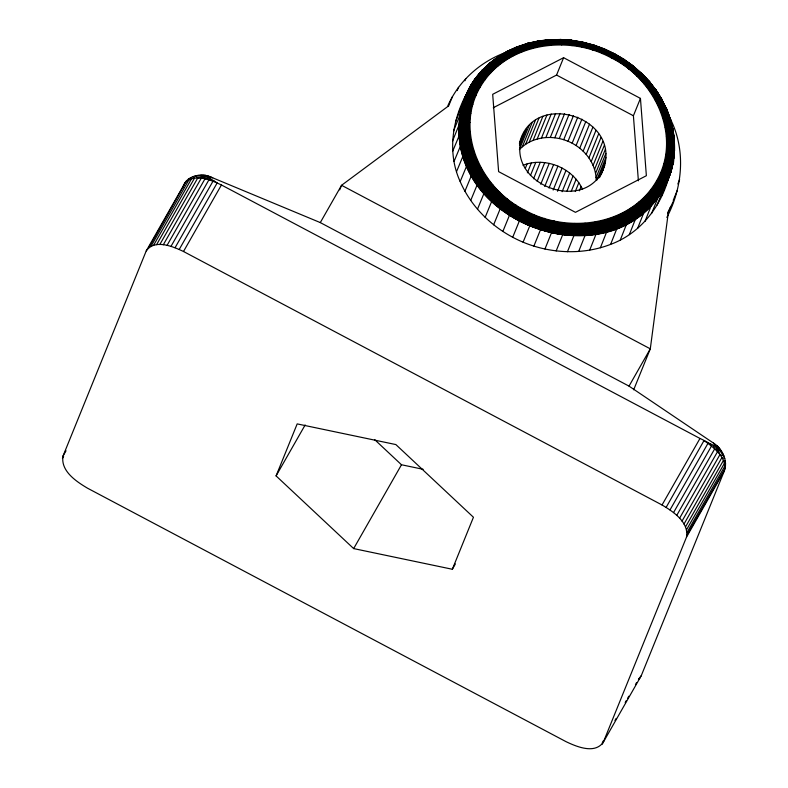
<?xml version="1.0" encoding="UTF-8"?>
<svg xmlns="http://www.w3.org/2000/svg" width="788" height="788" viewBox="0 0 788 788"><rect width="100%" height="100%" fill="white"/><g stroke="black" fill="none" stroke-linecap="round" stroke-linejoin="round"><path stroke-width="1.18" d="M614.246 54.717L614.522 53.722L611.665 58.095C568.828 34.101 505.699 42.542 480.02 87.419C454.243 131.626 481.448 189.179 524.887 210.238C567.734 234.233 630.863 225.792 656.532 180.915C682.319 136.708 655.104 79.155 611.665 58.095M671.573 165.588C677.119 159.934 670.588 155.886 665.624 155.118M662.905 118.003L667.278 117.757L669.977 118.614L672.922 130.552C673.257 126.898 667.653 127.223 665.18 127.272M717.819 446.372C713.179 446.481 705.299 440.62 699.98 438.453L221.438 184.973C210.839 179.959 195.503 173.439 185.318 182.412L146.223 250.929L63.02 456.045C60.44 471.027 76.298 481.517 87.488 488.176L566.03 741.656C576.708 746.748 594.812 754.362 603.303 742.227L686.506 537.111L724.458 470.584C728.014 460.428 722.192 448.668 713.485 443.092L629.021 386.12L320.292 222.59L212.691 177.822C202.408 172.365 185.85 175.034 182.777 187.82M686.506 537.111C689.086 522.129 673.238 511.639 662.038 504.98L183.496 251.5C172.818 246.417 154.714 238.794 146.223 250.929M664.816 186.687L671.218 170.907C671.632 166.967 666.609 165.214 663.624 164.081M641.915 74.377C641.777 71.718 637.807 75.609 636.822 76.269M670.411 120.397L669.977 118.614M475.972 95.624C472.839 94.54 467.924 92.698 465.481 95.86C451.859 122.16 447.564 154.034 460.182 181.575C472.081 209.096 495.622 230.648 523.084 242.192C550.654 253.628 582.578 255.204 610.601 244.379C638.95 233.987 659.379 208.879 667.879 180.363C668.332 176.384 663.585 174.187 660.59 172.71M624.204 60.272L624.283 59.484L620.658 63.395M659.576 108.911C661.703 108.537 666.126 106.991 666.914 109.916L661.506 99.121L655.803 90.009L649.982 91.664M572.019 45.655C571.852 44.502 572.669 39.824 570.995 40.621M592.369 50.038L593.561 44.965L604.238 48.886L614.541 53.751M564.533 222.679L562.908 234.174L556.18 250.929M655.803 90.009L662.127 100.5C661.881 97.387 657.044 99.564 655.261 100.106M651.538 213.578L657.931 197.798C658.492 193.74 654.404 190.765 651.518 188.608M629.07 69.482L632.075 66.665L633.532 66.241L623.899 59.622M470.938 113.216L464.339 112.861L460.084 114.871C442.826 226.944 620.028 286.349 667.968 180.088M522.572 135.566C503.384 184.559 588.281 216.168 604.632 165.5C617.713 114.95 532.127 90.659 519.469 143.229M666.55 145.938L671.573 147.238L674.301 149.385C672.351 219.389 587.927 251.628 530.363 224.265C470.387 202.654 434.375 119.806 483.133 69.571L486.531 69.984L490.973 72.624M674.301 149.385L674.42 149.651C672.469 219.803 587.868 252.111 530.186 224.688C470.091 203.028 434.001 120.012 482.867 69.669L483.133 69.571M673.405 161.087L674.42 149.651M666.855 217.429C683.373 186.047 686.171 147.031 668.519 115.501M643.816 83.686C645.185 83.045 648.879 79.874 649.647 82.277L641.235 73.412L632.922 66.133M673.454 201.157L668.49 211.214L650.297 348.838L633.68 389.794M582.273 47.369L582.539 42.079L593.581 44.995L614.492 54.067M666.412 136.619L671.415 137.427L674.144 139.24L674.42 151.01L674.508 149.927M674.144 139.24L674.262 140.796L672.804 129.074M554.289 220.965L551.689 232.302L544.941 249.047M453.553 130.916L459.956 115.137L462.28 105.05L465.777 95.358M472.928 104.252L466.466 103.336L462.448 104.814C434.533 211.223 592.911 283.286 658.078 197.217M673.494 159.964C665.062 219.803 593.679 248.703 540.637 229.387C485.723 214.159 442.314 151.03 465.984 95.141M671.218 170.907L673.533 160.525M544.183 218.296L540.637 229.387L533.87 246.122M455.75 121.096C462.221 106.429 466.013 90.374 476.139 77.559L479.813 77.342L485.044 79.726M661.477 196.143L664.442 187.731M671.307 169.755C655.035 227.978 581.386 248.89 530.029 225.082C477.026 205.402 440.315 138.215 470.653 85.971L474.494 85.488L480.02 87.419M667.879 180.363L671.346 170.346M604.13 49.171L602.209 53.623M339.707 189.849L341.559 185.298L447.417 106.784C458.557 80.504 481.842 60.233 508.812 51.397M276.086 475.903L297.184 423.895L395.862 444.57L473.44 517.253L452.342 569.261L353.664 548.586L276.086 475.903L305.143 424.968M448.411 106.498L452.381 96.737M457.198 90.571L458.517 87.31M464.9 80.79L465.787 78.623M464.89 99.258L466.26 95.88M467.176 93.624L470.653 85.971M474.514 80.672L476.139 77.559M452.539 140.993L458.941 125.213C461.344 121.854 466.319 122.179 470.003 122.396M452.696 151.207L459.611 134.63L464.043 132.394L470.15 131.714M454.036 161.451L460.95 144.864L465.334 142.283L471.372 141.062M456.548 171.607L463.452 155L467.757 152.104L473.657 150.331M460.182 181.575L467.087 164.948L471.273 161.727L476.976 159.422M464.92 191.238L471.815 174.591L475.844 171.055L481.301 168.228M470.702 200.487L477.587 183.831L481.429 179.999L486.57 176.67M477.469 209.234L484.334 192.558L487.959 188.44L492.746 184.648M485.142 217.37L491.998 200.684L499.74 192.065M519.469 143.721L521.242 139.348M519.469 144.007L524.345 131.98M519.489 145.445L520.375 143.258M519.883 145.022L526.542 128.611M519.814 148.479L529.132 125.509M519.371 149.572L522.336 146.765L532.097 122.701M522.336 146.765L525.635 144.283L535.397 120.219M493.633 224.807L500.469 208.111L507.492 198.852M525.635 144.283L529.24 142.145L539.002 118.092M493.288 107.729L556.564 75.057L563.607 57.701L640.447 98.401L646.367 175.714L575.457 212.336L498.617 171.636L492.687 94.314L563.607 57.701M529.24 142.145L533.112 140.392L542.873 116.328M525.33 168.277L527.113 163.884C548.458 157.974 573.319 169.056 582.549 189.327M533.112 140.392L537.189 139.033L546.951 114.969M502.852 231.475L509.678 214.76L515.904 204.939M527.369 172.818L531.378 162.939M537.189 139.033L541.455 138.087L551.216 114.024M530.423 175.576L535.761 162.407M541.455 138.087L545.848 137.555L555.599 113.502M533.555 178.768L540.233 162.308M545.848 137.555L550.31 137.457L560.071 113.393M512.712 237.286L519.519 220.561L524.887 210.238M537.17 181.289L544.735 162.633M550.31 137.457L554.811 137.782L564.572 113.718M540.755 184.234L549.216 163.382M554.811 137.782L559.293 138.53L569.054 114.467M544.725 186.5L553.629 164.544M559.293 138.53L563.715 139.693L573.477 115.639M523.084 242.192L534.353 214.71M549.029 188.066L557.934 166.12M596.122 179.595C595.945 162.535 583.366 147.573 568.01 141.269L577.771 117.205M553.166 190.026L562.071 168.071M572.147 143.219L581.908 119.155M557.54 191.248L566.001 170.395M576.077 145.544L585.839 121.48M562.11 191.711L569.685 173.045M579.761 148.193L589.523 124.14M566.838 191.386L573.063 176.019M583.15 151.168L592.911 127.104M571.231 191.336L576.126 179.26M586.203 154.409L595.964 130.345M575.26 191.533L578.825 182.747M588.902 157.895L598.663 133.832M579.347 190.834L581.13 186.441M591.207 161.589L600.968 137.526M593.098 165.441L602.859 141.377M594.556 169.42L604.317 145.356M595.551 173.468L605.312 149.405M596.083 177.556L605.844 153.493M567.458 251.746L574.176 234.991L574.826 223.418M596.595 180.541L605.913 157.57M598.85 177.989L605.499 161.589M599.757 177.241L601.53 172.868M601.086 174.256L604.632 165.5M601.086 174.749L603.303 169.272M638.388 180.807L633.404 115.757L640.447 98.401M578.668 251.49L585.356 234.735L585.711 229.249L585.051 223.191M589.67 250.16L596.339 233.415L596.339 227.968L595.088 221.98M600.357 247.787L607.006 231.042L606.652 225.673L604.829 219.813M610.601 244.379L617.231 227.643L616.541 222.383L614.177 216.7M620.294 239.976L626.903 223.25L625.908 218.128L623.013 212.691M629.326 234.637L635.926 217.912L634.635 212.977L631.257 207.815M637.6 228.402L644.19 211.696L642.624 206.958L638.812 202.132M645.037 221.359L651.607 204.673L649.805 200.152L645.589 195.71M657.034 205.146L663.437 189.366C663.939 185.338 659.507 182.727 656.532 180.915M677.857 183.968L679.62 179.625M667.613 213.381L668.49 211.214M669.258 210.12L670.578 206.87M673.218 200.359L677.178 190.597M602.16 744.227L641.255 675.7L724.458 470.584M522.385 51.634C521.361 49.92 518.524 44.877 516.357 47.625L528.315 43.527L531.723 48.521M506.664 52.028C508.9 49.23 512.2 53.88 513.54 55.643M498.991 56.352L489.358 63.592L498.991 56.352L502.025 57.475L505.305 60.518M459.079 111.64L461.551 106.636M482.867 69.669L481.921 70.644L490.51 62.577L493.682 63.207L497.75 66.202M668.017 179.792C622.195 281.71 454.784 231.83 459.069 124.947M462.142 105.316L462.448 104.814M666.165 507.344L704.009 440.571C713.426 447.2 724.812 455.73 725.167 468.338L687.097 534.825M62.429 458.33L63.641 456.213M149.021 247.314L186.657 180.531M151.138 246.073L189.081 179.546L188.391 178.984M153.66 245.196L191.612 178.669L190.42 177.694M156.566 244.694L194.508 178.167L192.686 176.679M159.787 244.556L197.729 178.029L206.092 176.108L217.192 182.905L179.24 249.432M163.293 244.792L201.236 178.265L207.185 176.896M167.036 245.403L204.978 178.876L208.879 177.98M170.976 246.378L208.918 179.851L211.164 179.329M175.054 247.718L213.006 181.191L214.021 180.954M63.02 456.045L66.034 450.766M183.496 251.5L221.438 184.973M320.292 222.59L341.559 185.298L650.297 348.838L629.021 386.12M353.664 548.586L401.486 464.762L423.136 469.303M452.342 569.261L455.365 563.952M662.038 504.98L699.98 438.453M670.017 509.895L707.959 443.368L707.565 442.383M673.553 512.584L711.495 446.057L710.638 443.9M676.744 515.391L714.686 448.864L713.189 445.112M679.571 518.268L717.513 451.741L715.228 446.008M681.994 521.163L719.937 454.637L716.725 446.589L723.896 455.996L719.937 454.637M683.984 524.069L721.936 457.542L724.743 458.508M685.521 526.916L723.473 460.389L725.315 461.029M686.575 529.684L724.517 463.157L725.581 463.521M687.106 532.333L725.049 465.806L725.531 465.974M602.308 742.67L603.519 740.562M614.955 720.498L616.167 718.39M625.199 702.551L626.401 700.433M627.612 698.326L628.814 696.208M635.443 684.595L636.645 682.487M640.102 677.7L638.447 679.315L641.255 675.7M593.433 45.123L604.219 48.945L614.522 53.929M469.924 86.857L475.716 77.933M559.716 39.804L571.684 40.444L559.943 39.518M497.76 57.12L498.272 56.578M197.837 175.488L205.737 175.409M541.474 46.354C540.775 44.827 539.879 40.09 537.524 41.38L549.61 39.892L560.603 39.636L561.726 44.916M475.42 78.426L482.62 69.807M528.315 43.527L526.857 43.754L538.805 41.193M614.354 53.83L624.352 59.721M482.049 70.388L490.51 62.577M490.796 62.518C428.711 114.861 471.155 209.076 541.228 227.722C605.44 251.599 688.013 202.634 672.647 128.858M489.486 63.345L498.735 56.391M499.267 56.342C431.519 100.903 462.182 198.399 530.738 223.359C596.555 254.465 687.934 208.249 672.45 128.651M498.085 56.716L507.482 51.151M497.908 56.894L507.945 51.062M497.632 57.366L508.201 51.072M508.467 51.112C475.056 67.512 455.198 106.764 462.93 143.347C470.603 183.23 503.473 214.937 541.553 226.757C578.806 238.705 623.564 231.505 651.055 202.368C674.686 177.891 679.886 139.358 666.165 108.636M507.285 51.25L517.332 46.719M506.93 51.565L517.549 46.699M506.792 51.772L518.011 46.778M507.748 51.535L515.283 48.117M518.258 46.876C483.468 59.583 458.567 95.732 462.044 133.064C465.107 173.133 494.775 207.411 531.142 222.383C567.458 237.74 612.729 234.726 643.56 208.85C672.647 185.278 681.256 142.254 665.919 108.527M516.77 46.994L527.694 43.32M516.623 47.162L527.891 43.35M516.485 47.379L528.098 43.419M528.541 43.665C489.23 53.298 458.527 91.822 462.507 132.876C465.885 176.719 500.902 213.154 541.898 225.723C581.899 238.764 631.149 228.766 656.995 193.887C682.418 160.644 675.917 111.561 648.741 81.371M523.025 165.244L527.113 163.884M527.152 43.468L538.273 40.966M526.995 43.596L538.628 41.075M527.911 43.704C542.203 40.05 557.086 38.907 571.753 40.592M537.958 41.006L549.315 39.695L551.511 45.143M537.662 41.212L549.463 39.774L560.603 39.636M614.482 53.722L624.332 59.524M560.495 39.518L548.773 39.774L549.315 39.695M571.379 40.208L582.647 42.109M200.644 175.33L206.505 175.527M203.58 175.488L207.914 175.96M206.584 175.941L209.972 176.729M560.061 39.439L571.29 40.247M559.835 39.636L562.08 39.804M565.469 40.05L582.746 42.434M571.192 40.336L582.716 42.286M582.756 42.611C536.185 31.106 479.39 54.756 465.964 103.376C452.962 148.41 481.31 196.242 521.469 216.572C561.923 238.547 617.703 235.592 650.386 201.058C682.211 168.681 678.163 113.787 648.494 81.4M582.401 42.207L593.591 45.162M582.312 42.335L593.571 45.29M582.224 42.493L593.541 45.468M209.628 176.719L212.691 177.822M593.285 45.418L604.061 49.349M563.715 139.693L568.01 141.269M604.051 49.299L614.157 54.067L624.273 60.055M556.564 75.057L633.404 115.757M614.266 53.929L624.323 59.868M624.135 59.484L633.532 66.241M624.027 59.533L633.542 66.369M623.761 59.73L633.493 66.714M626.962 62.272L629.73 64.271M713.485 443.092L719.74 448.894M197.729 178.029L195.168 175.941L206.092 176.108L205.599 175.606M633.217 66.054L642.013 73.786M633.089 66.084L642.013 73.954M632.744 66.231L641.018 73.481L649.588 82.513M637.571 70.91L639.275 72.397M374.733 439.694L401.486 464.762M641.836 73.451L649.617 81.745M641.59 73.382L649.657 81.893M641.422 73.382L649.667 82.07M648.721 81.952C613.783 40.247 547.305 26.132 500.892 56.815C455.75 84.503 452.263 151.769 487.536 188.844C522.493 230.234 588.695 244.004 634.862 213.489C680.014 185.801 683.501 118.535 648.219 81.46M649.302 81.44L656.404 90.61M649.145 81.391L656.414 90.797M648.957 81.371L656.404 91.014L662.176 100.263M717.001 445.624L721.375 451.16M717.671 446.845L722.763 453.543M656.138 90.177L662.166 99.84M655.99 90.078L662.186 100.037M655.596 89.95L661.27 99.042L666.865 110.162M661.703 99.219L666.914 109.68M666.707 109.089L670.549 119.628M666.559 108.921L670.549 119.874M666.382 108.774L670.509 120.131M667.18 111.532L669.199 117.077M670.519 119.402L673.05 129.774M670.322 118.978L673.05 130.03M672.932 129.291L674.39 140.264M674.351 139.742L674.508 150.735M464.871 112.802C456.321 167.026 501.72 216.867 553.127 226.895C602.436 239.591 663.23 210.554 671.021 157.176C679.571 102.952 634.173 53.111 582.765 43.084C533.456 30.387 472.662 59.425 464.871 112.802M465.422 112.763C456.912 166.721 502.094 216.336 553.255 226.314C602.337 238.951 662.836 210.051 670.598 156.92C679.098 102.962 633.916 53.348 582.756 43.37C533.673 30.732 473.174 59.632 465.422 112.763M465.984 112.733C457.523 166.426 502.478 215.794 553.383 225.723C602.219 238.301 662.422 209.539 670.135 156.674C678.606 102.982 633.641 53.614 582.736 43.695C533.9 31.116 473.696 59.868 465.984 112.733M466.565 112.723C458.143 166.14 502.872 215.252 553.511 225.122C602.091 237.641 661.979 209.027 669.662 156.438C678.074 103.021 633.355 53.919 582.706 44.039C534.126 31.53 474.238 60.134 466.565 112.723M467.156 112.733C458.783 165.864 503.266 214.7 553.639 224.531C601.953 236.971 661.516 208.515 669.15 156.221C677.522 103.09 633.04 54.254 582.677 44.424C534.353 31.983 474.79 60.44 467.156 112.733M467.767 112.763C459.434 165.598 503.67 214.159 553.757 223.93C601.796 236.302 661.024 208.012 668.618 156.004C676.941 103.179 632.715 54.608 582.627 44.847C534.589 32.466 475.361 60.765 467.767 112.763M468.387 112.822C460.103 165.332 504.084 213.617 553.875 223.329C601.638 235.632 660.511 207.5 668.057 155.797C676.34 103.277 632.37 55.002 582.578 45.29C534.816 32.988 475.932 61.119 468.387 112.822M469.008 112.891C460.783 165.086 504.487 213.075 553.984 222.728C601.461 234.952 659.98 206.998 667.485 155.61C675.71 103.405 632.006 55.416 582.509 45.773C535.042 33.539 476.513 61.494 469.008 112.891M469.648 112.98C461.472 164.85 504.911 212.543 554.092 222.127C601.264 234.282 659.428 206.505 666.884 155.433C675.06 103.553 631.621 55.869 582.44 46.275C535.259 34.12 477.104 61.907 469.648 112.98M470.288 113.088C462.162 164.633 505.325 212.011 554.191 221.546C601.067 233.622 658.857 206.013 666.264 155.266C674.39 103.721 631.227 56.342 582.362 46.807C535.485 34.731 477.695 62.341 470.288 113.088"/></g></svg>
